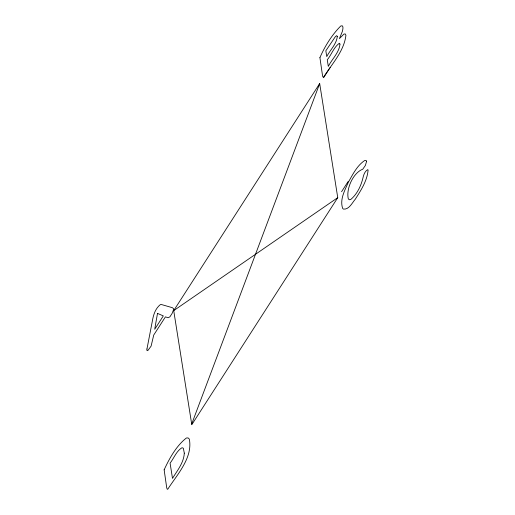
<?xml version="1.0" encoding="UTF-8"?>
<svg xmlns="http://www.w3.org/2000/svg" width="515" height="515" viewBox="0 0 515 515"><rect width="100%" height="100%" fill="white"/><g stroke="black" fill="none" stroke-linecap="round" stroke-linejoin="round"><path stroke-width="0.77" d="M191.683 424.051L319.68 83.565L337.75 197.657L191.786 424.708L173.716 310.616L319.68 83.565M323.613 77.701L330.128 67.562M341.561 191.728L348.076 181.589M173.716 310.616L337.75 197.657M337.306 36.456C336.54 44.168 330.128 49.961 326.761 56.573L325.841 50.773L335.394 36.61L336.694 35.644L337.306 36.456M319.918 57.616L322.583 76.078L322.989 77.018L323.735 76.935C331.943 63.937 344.091 51.146 345.926 35.265L345.275 33.951L343.969 34.067L339.385 38.619L342.308 31.563L342.9 28.956L342.926 26.967L342.218 25.75L340.763 26.008C332.021 34.685 324.772 46.376 319.918 57.616M164.137 469.815L166.731 487.86L167.253 489.244L167.736 489.25C176.909 474.869 193.028 457.771 189.32 439.076L188.084 437.917L186.346 438.014C176.259 445.971 169.461 458.298 164.137 469.815M146.949 349.022L146.904 350.277L147.232 350.702L147.972 350.387L151.107 346.112L153.721 335.072L165.424 316.867L168.096 317.723L169.879 316.86L172.152 313.352L173.51 309.779L173.6 308.704L172.338 307.68L161.375 304.52L160.339 304.616C155.485 308.401 153.399 314.755 152.44 320.633L146.949 349.022M366.596 161.279L365.399 165.418L362.747 169.21C353.129 172.821 345.861 188.986 348.327 198.906L349.344 199.762L350.721 199.511C357.05 194.194 360.912 186.179 362.869 178.254C363.545 175.094 364.755 171.212 367.781 169.615L368.09 170.098C367.214 180.823 360.938 190.318 355.305 199.189C352.144 202.807 349.067 209.772 343.408 209.103L342.681 208.44C339.533 199.492 344.908 190.196 348.385 182.13C352.814 174.353 357.05 165.65 364.665 160.519L365.998 160.377L366.596 161.279M339.964 44.123C339.211 52.665 331.982 59.058 328.312 66.384L327.276 59.83C331.499 54.642 333.823 47.219 339.346 43.254L339.964 44.123M184.299 453.136C183.823 462.76 177.302 470.517 172.499 478.377L170.085 463.146C174.044 458.105 176.342 451.063 182.065 447.696L183.359 448.269L184.299 453.136M157.506 313.39L154.712 329.278L163.313 315.901L157.506 313.39"/></g></svg>
